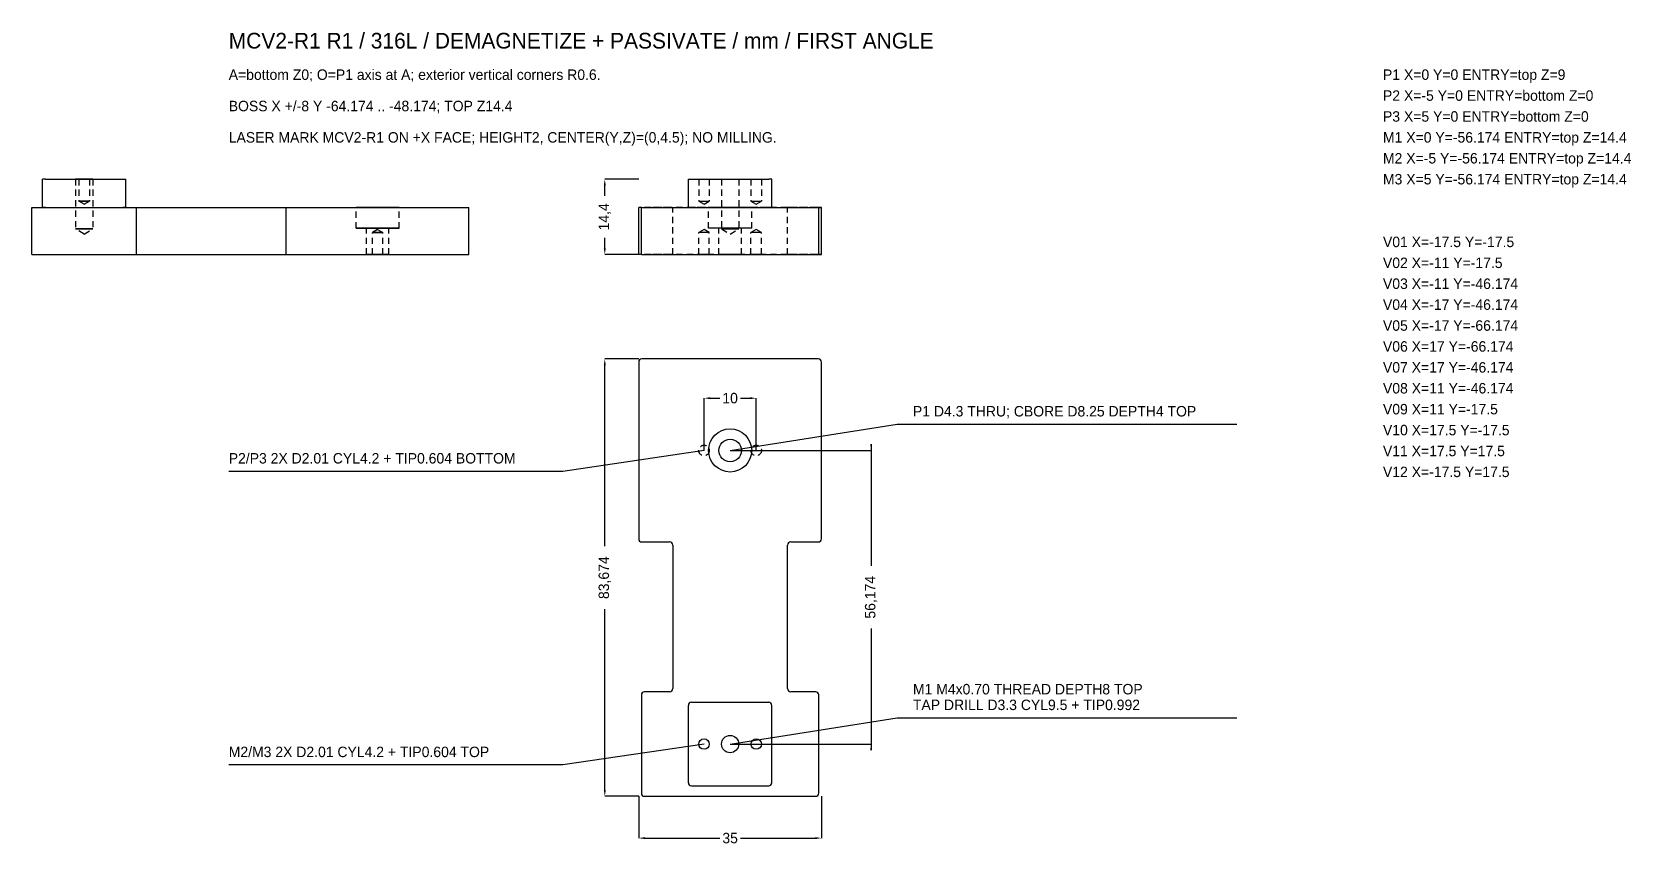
# Model space of a CAD drawing. Header units: millimetres. Extents: x -134 to 172, y -75 to 80.
import ezdxf

# ---------------------------------------------------------------- set-up
doc = ezdxf.new("R2010")
doc.units = ezdxf.units.MM
doc.linetypes.add('HIDE', pattern=[2, 1.2, -0.8])
for name, color, linetype in [('DIM', 3, 'CONTINUOUS'), ('HIDDEN', 8, 'HIDE'), ('LEADERS', 4, 'CONTINUOUS'), ('NOTES', 7, 'CONTINUOUS'), ('VISIBLE', 7, 'CONTINUOUS')]:
    doc.layers.add(name, color=color, linetype=linetype)
doc.dimstyles.get("Standard").update_dxf_attribs({"dimtxt": 2.5, "dimasz": 2.5, "dimexe": 1.25, "dimexo": 0.625, "dimtad": 1, "dimcen": 2.5, "dimazin": 3, "dimtfac": 1, "dimtmove": 0, "dimatfit": 3})

# ---------------------------------------------------------------- blocks, each defined once
blk = doc.blocks.new('_CLOSEDFILLED')
at = {"color": 0, "linetype": 'BYBLOCK'}
blk.add_solid([(-1, 0.16), (0, 0), (-1, -0.16)], dxfattribs=at)
blk = doc.blocks.new('*D1')
for p, q in [((-17.5, -66.17), (-17.5, -74.17)), ((17.5, -66.17), (17.5, -74.17)), ((-16.3, -74.17), (-2, -74.17)), ((2, -74.17), (16.3, -74.17))]:
    blk.add_line(p, q)
at = {"layer": 'Defpoints'}
for p in [(-17.5, -66.17), (17.5, -66.17), (-17.5, -74.17)]:
    blk.add_point(p, dxfattribs=at)
at = {"layer": 'DIM', "xscale": 1.2, "yscale": 1.2, "rotation": 180}
blk.add_blockref('_CLOSEDFILLED', (-17.5, -74.17), dxfattribs=at)
at = {"layer": 'DIM', "xscale": 1.2, "yscale": 1.2}
blk.add_blockref('_CLOSEDFILLED', (17.5, -74.17), dxfattribs=at)
at = {"layer": 'DIM', "insert": (0, -74.17), "char_height": 2, "attachment_point": 5}
blk.add_mtext('35', dxfattribs=at)
blk = doc.blocks.new('*D2')
for p, q in [((-17.5, 17.5), (-24, 17.5)), ((-24, -18.34), (-24, 16.3)), ((-24, -64.97), (-24, -30.34)), ((-17.5, -66.17), (-24, -66.17))]:
    blk.add_line(p, q)
at = {"layer": 'Defpoints'}
for p in [(-17.5, 17.5), (-24, -66.17), (-17.5, -66.17)]:
    blk.add_point(p, dxfattribs=at)
at = {"layer": 'DIM', "xscale": 1.2, "yscale": 1.2}
for p, rotation in [((-24, 17.5), 90), ((-24, -66.17), 270)]:
    blk.add_blockref('_CLOSEDFILLED', p, dxfattribs=dict(at, rotation=rotation))
at = {"layer": 'DIM', "insert": (-24, -24.34), "char_height": 2, "attachment_point": 5, "rotation": 90}
blk.add_mtext('83,674', dxfattribs=at)
blk = doc.blocks.new('*D3')
for p, q in [((-17.5, 51.9), (-24, 51.9)), ((-24, 48.7), (-24, 50.7)), ((-24, 38.7), (-24, 40.7)), ((-17.5, 37.5), (-24, 37.5))]:
    blk.add_line(p, q)
at = {"layer": 'Defpoints'}
for p in [(-17.5, 51.9), (-24, 37.5), (-17.5, 37.5)]:
    blk.add_point(p, dxfattribs=at)
at = {"layer": 'DIM', "xscale": 1.2, "yscale": 1.2}
for p, rotation in [((-24, 51.9), 90), ((-24, 37.5), 270)]:
    blk.add_blockref('_CLOSEDFILLED', p, dxfattribs=dict(at, rotation=rotation))
at = {"layer": 'DIM', "insert": (-24, 44.7), "char_height": 2, "attachment_point": 5, "rotation": 90}
blk.add_mtext('14,4', dxfattribs=at)
blk = doc.blocks.new('*D4')
for p, q in [((0, 0), (27, 0)), ((27, 1.2), (27, -22.09)), ((27, -34.09), (27, -57.37)), ((0, -56.17), (27, -56.17))]:
    blk.add_line(p, q)
at = {"layer": 'Defpoints'}
for p in [(0, 0), (27, 0), (0, -56.17)]:
    blk.add_point(p, dxfattribs=at)
at = {"layer": 'DIM', "xscale": 1.2, "yscale": 1.2}
for p, rotation in [((27, 0), 270), ((27, -56.17), 90)]:
    blk.add_blockref('_CLOSEDFILLED', p, dxfattribs=dict(at, rotation=rotation))
at = {"layer": 'DIM', "insert": (27, -28.09), "char_height": 2, "attachment_point": 5, "rotation": 90}
blk.add_mtext('56,174', dxfattribs=at)
blk = doc.blocks.new('*D5')
for p, q in [((-5, 0), (-5, 10)), ((-3.8, 10), (-2, 10)), ((2, 10), (3.8, 10)), ((5, 0), (5, 10))]:
    blk.add_line(p, q)
at = {"layer": 'Defpoints'}
for p in [(-5, 10), (-5, 0), (5, 0)]:
    blk.add_point(p, dxfattribs=at)
at = {"layer": 'DIM', "xscale": 1.2, "yscale": 1.2, "rotation": 180}
blk.add_blockref('_CLOSEDFILLED', (-5, 10), dxfattribs=at)
at = {"layer": 'DIM', "xscale": 1.2, "yscale": 1.2}
blk.add_blockref('_CLOSEDFILLED', (5, 10), dxfattribs=at)
at = {"layer": 'DIM', "insert": (0, 10), "char_height": 2, "attachment_point": 5}
blk.add_mtext('10', dxfattribs=at)

msp = doc.modelspace()

# ---------------------------------------------------------------- linework, layer by layer
at = {"layer": 'HIDDEN'}
for p, q in [((-125.3238, 51.9), (-125.3238, 42.4)), ((-124.6788, 51.9), (-124.6788, 47.7)), ((-122.6688, 51.9), (-122.6688, 47.7)), ((-122.0238, 51.9), (-122.0238, 42.4)), ((-6.005, 51.9), (-6.005, 47.7)), ((-3.995, 51.9), (-3.995, 47.7)), ((-1.65, 51.9), (-1.65, 42.4)), ((1.65, 51.9), (1.65, 42.4)), ((3.995, 51.9), (3.995, 47.7)), ((6.005, 51.9), (6.005, 47.7)), ((-131.0738, 46.5), (-116.2738, 46.5)), ((-123.6738, 47.096), (-124.6788, 47.7)), ((-123.6738, 47.096), (-122.6688, 47.7)), ((-71.625, 42.5), (-71.625, 46.5)), ((-63.375, 42.5), (-63.375, 46.5)), ((-16.9, 46.5), (-11.6, 46.5)), ((16.9, 46.5), (-16.9, 46.5)), ((-11.6, 46.5), (-16.4, 46.5)), ((-11, 37.5), (-11, 46.5)), ((7.4, 46.5), (-7.4, 46.5)), ((-6.005, 47.7), (-5, 47.096)), ((-5, 47.096), (-3.995, 47.7)), ((-4.125, 42.5), (-4.125, 46.5)), ((3.995, 47.7), (5, 47.096)), ((4.125, 42.5), (4.125, 46.5)), ((5, 47.096), (6.005, 47.7)), ((11, 37.5), (11, 46.5)), ((16.4, 46.5), (11.6, 46.5)), ((11.6, 46.5), (16.9, 46.5)), ((-123.6738, 41.408), (-125.3238, 42.4)), ((-123.6738, 41.408), (-122.0238, 42.4)), ((-69.65, 37.5), (-69.65, 42.5)), ((-67.5, 42.304), (-68.505, 41.7)), ((-68.505, 37.5), (-68.505, 41.7)), ((-67.5, 42.304), (-66.495, 41.7)), ((-66.495, 37.5), (-66.495, 41.7)), ((-65.35, 37.5), (-65.35, 42.5)), ((-5, 42.304), (-6.005, 41.7)), ((-6.005, 37.5), (-6.005, 41.7)), ((-3.995, 41.7), (-5, 42.304)), ((-3.995, 37.5), (-3.995, 41.7)), ((-2.15, 37.5), (-2.15, 42.5)), ((-1.65, 42.4), (0, 41.408)), ((0, 41.408), (1.65, 42.4)), ((2.15, 37.5), (2.15, 42.5)), ((5, 42.304), (3.995, 41.7)), ((3.995, 37.5), (3.995, 41.7)), ((6.005, 41.7), (5, 42.304)), ((6.005, 37.5), (6.005, 41.7)), ((-16.9, 37.5), (-11.6, 37.5)), ((16.9, 37.5), (-16.9, 37.5)), ((-11.6, 37.5), (-16.4, 37.5)), ((16.4, 37.5), (11.6, 37.5)), ((11.6, 37.5), (16.9, 37.5))]:
    msp.add_line(p, q, dxfattribs=at)
for points in [[(-122.0238, 51.9), (-122.0651, 51.9), (-122.1872, 51.9), (-122.3837, 51.9), (-122.645, 51.9), (-122.9579, 51.9), (-123.3066, 51.9), (-123.6738, 51.9), (-124.0409, 51.9), (-124.3897, 51.9), (-124.7025, 51.9), (-124.9638, 51.9), (-125.1604, 51.9), (-125.2824, 51.9), (-125.3238, 51.9)], [(-125.3238, 51.9), (-125.3134, 51.9), (-125.2824, 51.9), (-125.2312, 51.9), (-125.1604, 51.9), (-125.0709, 51.9), (-124.9638, 51.9), (-124.8405, 51.9), (-124.7025, 51.9), (-124.5516, 51.9), (-124.3897, 51.9), (-124.2187, 51.9), (-124.0409, 51.9), (-123.8585, 51.9), (-123.6738, 51.9)], [(-122.6688, 51.9), (-122.694, 51.9), (-122.7683, 51.9), (-122.888, 51.9), (-123.0472, 51.9), (-123.2377, 51.9), (-123.4501, 51.9), (-123.6738, 51.9), (-123.8974, 51.9), (-124.1098, 51.9), (-124.3004, 51.9), (-124.4595, 51.9), (-124.5792, 51.9), (-124.6536, 51.9), (-124.6788, 51.9)], [(-124.6788, 51.9), (-124.6724, 51.9), (-124.6536, 51.9), (-124.6224, 51.9), (-124.5792, 51.9), (-124.5247, 51.9), (-124.4595, 51.9), (-124.3844, 51.9), (-124.3004, 51.9), (-124.2085, 51.9), (-124.1098, 51.9), (-124.0057, 51.9), (-123.8974, 51.9), (-123.7863, 51.9), (-123.6738, 51.9)], [(-123.6738, 51.9), (-123.5612, 51.9), (-123.4501, 51.9), (-123.3418, 51.9), (-123.2377, 51.9), (-123.1391, 51.9), (-123.0472, 51.9), (-122.9631, 51.9), (-122.888, 51.9), (-122.8228, 51.9), (-122.7683, 51.9), (-122.7252, 51.9), (-122.694, 51.9), (-122.6751, 51.9), (-122.6688, 51.9)], [(-123.6738, 51.9), (-123.489, 51.9), (-123.3066, 51.9), (-123.1288, 51.9), (-122.9579, 51.9), (-122.7959, 51.9), (-122.645, 51.9), (-122.507, 51.9), (-122.3837, 51.9), (-122.2767, 51.9), (-122.1872, 51.9), (-122.1164, 51.9), (-122.0651, 51.9), (-122.0341, 51.9), (-122.0238, 51.9)], [(-6.005, 51.9), (-5.9798, 51.9), (-5.9055, 51.9), (-5.7857, 51.9), (-5.6266, 51.9), (-5.4361, 51.9), (-5.2236, 51.9), (-5, 51.9), (-4.7764, 51.9), (-4.5639, 51.9), (-4.3734, 51.9), (-4.2143, 51.9), (-4.0945, 51.9), (-4.0202, 51.9), (-3.995, 51.9)], [(-1.65, 51.9), (-1.6086, 51.9), (-1.4866, 51.9), (-1.29, 51.9), (-1.0288, 51.9), (-0.7159, 51.9), (-0.3672, 51.9), (0, 51.9), (0.3672, 51.9), (0.7159, 51.9), (1.0288, 51.9), (1.29, 51.9), (1.4866, 51.9), (1.6086, 51.9), (1.65, 51.9)], [(3.995, 51.9), (4.0202, 51.9), (4.0945, 51.9), (4.2143, 51.9), (4.3734, 51.9), (4.5639, 51.9), (4.7764, 51.9), (5, 51.9), (5.2236, 51.9), (5.4361, 51.9), (5.6266, 51.9), (5.7857, 51.9), (5.9055, 51.9), (5.9798, 51.9), (6.005, 51.9)], [(-131.0738, 46.5), (-131.1409, 46.5), (-131.2073, 46.5), (-131.2719, 46.5), (-131.3341, 46.5), (-131.393, 46.5), (-131.4479, 46.5), (-131.498, 46.5), (-131.5429, 46.5), (-131.5818, 46.5), (-131.6143, 46.5), (-131.6401, 46.5), (-131.6587, 46.5), (-131.67, 46.5), (-131.6738, 46.5)], [(-122.6688, 47.7), (-122.694, 47.7), (-122.7683, 47.7), (-122.888, 47.7), (-123.0472, 47.7), (-123.2377, 47.7), (-123.4501, 47.7), (-123.6738, 47.7), (-123.8974, 47.7), (-124.1098, 47.7), (-124.3004, 47.7), (-124.4595, 47.7), (-124.5792, 47.7), (-124.6536, 47.7), (-124.6788, 47.7)], [(-124.6788, 47.7), (-124.6724, 47.7), (-124.6536, 47.7), (-124.6224, 47.7), (-124.5792, 47.7), (-124.5247, 47.7), (-124.4595, 47.7), (-124.3844, 47.7), (-124.3004, 47.7), (-124.2085, 47.7), (-124.1098, 47.7), (-124.0057, 47.7), (-123.8974, 47.7), (-123.7863, 47.7), (-123.6738, 47.7)], [(-123.6738, 47.7), (-123.5612, 47.7), (-123.4501, 47.7), (-123.3418, 47.7), (-123.2377, 47.7), (-123.1391, 47.7), (-123.0472, 47.7), (-122.9631, 47.7), (-122.888, 47.7), (-122.8228, 47.7), (-122.7683, 47.7), (-122.7252, 47.7), (-122.694, 47.7), (-122.6751, 47.7), (-122.6688, 47.7)], [(-115.6738, 46.5), (-115.6775, 46.5), (-115.6888, 46.5), (-115.7074, 46.5), (-115.7332, 46.5), (-115.7657, 46.5), (-115.8047, 46.5), (-115.8495, 46.5), (-115.8997, 46.5), (-115.9545, 46.5), (-116.0134, 46.5), (-116.0756, 46.5), (-116.1402, 46.5), (-116.2066, 46.5), (-116.2738, 46.5)], [(-63.375, 46.5), (-63.4784, 46.5), (-63.7835, 46.5), (-64.2749, 46.5), (-64.9281, 46.5), (-65.7102, 46.5), (-66.5821, 46.5), (-67.5, 46.5), (-68.4179, 46.5), (-69.2898, 46.5), (-70.0719, 46.5), (-70.7251, 46.5), (-71.2165, 46.5), (-71.5216, 46.5), (-71.625, 46.5)], [(-71.625, 46.5), (-71.5991, 46.5), (-71.5216, 46.5), (-71.3935, 46.5), (-71.2165, 46.5), (-70.9927, 46.5), (-70.7251, 46.5), (-70.4168, 46.5), (-70.0719, 46.5), (-69.6946, 46.5), (-69.2898, 46.5), (-68.8624, 46.5), (-68.4179, 46.5), (-67.9619, 46.5), (-67.5, 46.5)], [(-67.5, 46.5), (-67.0381, 46.5), (-66.5821, 46.5), (-66.1376, 46.5), (-65.7102, 46.5), (-65.3054, 46.5), (-64.9281, 46.5), (-64.5832, 46.5), (-64.2749, 46.5), (-64.0073, 46.5), (-63.7835, 46.5), (-63.6065, 46.5), (-63.4784, 46.5), (-63.4009, 46.5), (-63.375, 46.5)], [(-16.9, 46.5), (-16.9672, 46.5), (-17.0335, 46.5), (-17.0982, 46.5), (-17.1603, 46.5), (-17.2192, 46.5), (-17.2741, 46.5), (-17.3243, 46.5), (-17.3691, 46.5), (-17.408, 46.5), (-17.4406, 46.5), (-17.4663, 46.5), (-17.485, 46.5), (-17.4962, 46.5), (-17.5, 46.5)], [(-16.9, 46.5), (-16.9072, 46.5), (-16.9144, 46.5), (-16.9215, 46.5), (-16.9287, 46.5), (-16.9359, 46.5), (-16.943, 46.5), (-16.9502, 46.5), (-16.9573, 46.5), (-16.9645, 46.5), (-16.9716, 46.5), (-16.9787, 46.5), (-16.9858, 46.5), (-16.9929, 46.5), (-17, 46.5)], [(-11.6, 46.5), (-11.5328, 46.5), (-11.4665, 46.5), (-11.4018, 46.5), (-11.3397, 46.5), (-11.2808, 46.5), (-11.2259, 46.5), (-11.1757, 46.5), (-11.1309, 46.5), (-11.092, 46.5), (-11.0594, 46.5), (-11.0337, 46.5), (-11.015, 46.5), (-11.0038, 46.5), (-11, 46.5)], [(-8, 46.5), (-7.9962, 46.5), (-7.985, 46.5), (-7.9663, 46.5), (-7.9406, 46.5), (-7.908, 46.5), (-7.8691, 46.5), (-7.8243, 46.5), (-7.7741, 46.5), (-7.7192, 46.5), (-7.6603, 46.5), (-7.5982, 46.5), (-7.5335, 46.5), (-7.4672, 46.5), (-7.4, 46.5)], [(-6.005, 47.7), (-5.9798, 47.7), (-5.9055, 47.7), (-5.7857, 47.7), (-5.6266, 47.7), (-5.4361, 47.7), (-5.2236, 47.7), (-5, 47.7), (-4.7764, 47.7), (-4.5639, 47.7), (-4.3734, 47.7), (-4.2143, 47.7), (-4.0945, 47.7), (-4.0202, 47.7), (-3.995, 47.7)], [(4.125, 46.5), (4.0216, 46.5), (3.7165, 46.5), (3.2251, 46.5), (2.5719, 46.5), (1.7898, 46.5), (0.9179, 46.5), (0, 46.5), (-0.9179, 46.5), (-1.7898, 46.5), (-2.5719, 46.5), (-3.2251, 46.5), (-3.7165, 46.5), (-4.0216, 46.5), (-4.125, 46.5)], [(3.995, 47.7), (4.0202, 47.7), (4.0945, 47.7), (4.2143, 47.7), (4.3734, 47.7), (4.5639, 47.7), (4.7764, 47.7), (5, 47.7), (5.2236, 47.7), (5.4361, 47.7), (5.6266, 47.7), (5.7857, 47.7), (5.9055, 47.7), (5.9798, 47.7), (6.005, 47.7)], [(8, 46.5), (7.9962, 46.5), (7.985, 46.5), (7.9663, 46.5), (7.9406, 46.5), (7.908, 46.5), (7.8691, 46.5), (7.8243, 46.5), (7.7741, 46.5), (7.7192, 46.5), (7.6603, 46.5), (7.5982, 46.5), (7.5335, 46.5), (7.4672, 46.5), (7.4, 46.5)], [(11.6, 46.5), (11.5328, 46.5), (11.4665, 46.5), (11.4018, 46.5), (11.3397, 46.5), (11.2808, 46.5), (11.2259, 46.5), (11.1757, 46.5), (11.1309, 46.5), (11.092, 46.5), (11.0594, 46.5), (11.0337, 46.5), (11.015, 46.5), (11.0038, 46.5), (11, 46.5)], [(16.9, 46.5), (16.9072, 46.5), (16.9144, 46.5), (16.9215, 46.5), (16.9287, 46.5), (16.9359, 46.5), (16.943, 46.5), (16.9502, 46.5), (16.9573, 46.5), (16.9645, 46.5), (16.9716, 46.5), (16.9787, 46.5), (16.9858, 46.5), (16.9929, 46.5), (17, 46.5)], [(17.5, 46.5), (17.4962, 46.5), (17.485, 46.5), (17.4663, 46.5), (17.4406, 46.5), (17.408, 46.5), (17.3691, 46.5), (17.3243, 46.5), (17.2741, 46.5), (17.2192, 46.5), (17.1603, 46.5), (17.0982, 46.5), (17.0335, 46.5), (16.9672, 46.5), (16.9, 46.5)], [(-122.0238, 42.4), (-122.0651, 42.4), (-122.1872, 42.4), (-122.3837, 42.4), (-122.645, 42.4), (-122.9579, 42.4), (-123.3066, 42.4), (-123.6738, 42.4), (-124.0409, 42.4), (-124.3897, 42.4), (-124.7025, 42.4), (-124.9638, 42.4), (-125.1604, 42.4), (-125.2824, 42.4), (-125.3238, 42.4)], [(-125.3238, 42.4), (-125.3134, 42.4), (-125.2824, 42.4), (-125.2312, 42.4), (-125.1604, 42.4), (-125.0709, 42.4), (-124.9638, 42.4), (-124.8405, 42.4), (-124.7025, 42.4), (-124.5516, 42.4), (-124.3897, 42.4), (-124.2187, 42.4), (-124.0409, 42.4), (-123.8585, 42.4), (-123.6738, 42.4)], [(-123.6738, 42.4), (-123.489, 42.4), (-123.3066, 42.4), (-123.1288, 42.4), (-122.9579, 42.4), (-122.7959, 42.4), (-122.645, 42.4), (-122.507, 42.4), (-122.3837, 42.4), (-122.2767, 42.4), (-122.1872, 42.4), (-122.1164, 42.4), (-122.0651, 42.4), (-122.0341, 42.4), (-122.0238, 42.4)], [(-63.375, 42.5), (-63.4784, 42.5), (-63.7835, 42.5), (-64.2749, 42.5), (-64.9281, 42.5), (-65.7102, 42.5), (-66.5821, 42.5), (-67.5, 42.5), (-68.4179, 42.5), (-69.2898, 42.5), (-70.0719, 42.5), (-70.7251, 42.5), (-71.2165, 42.5), (-71.5216, 42.5), (-71.625, 42.5)], [(-71.625, 42.5), (-71.5991, 42.5), (-71.5216, 42.5), (-71.3935, 42.5), (-71.2165, 42.5), (-70.9927, 42.5), (-70.7251, 42.5), (-70.4168, 42.5), (-70.0719, 42.5), (-69.6946, 42.5), (-69.2898, 42.5), (-68.8624, 42.5), (-68.4179, 42.5), (-67.9619, 42.5), (-67.5, 42.5)], [(-65.35, 42.5), (-65.4039, 42.5), (-65.5629, 42.5), (-65.8191, 42.5), (-66.1595, 42.5), (-66.5671, 42.5), (-67.0216, 42.5), (-67.5, 42.5), (-67.9784, 42.5), (-68.4329, 42.5), (-68.8405, 42.5), (-69.1809, 42.5), (-69.4371, 42.5), (-69.5961, 42.5), (-69.65, 42.5)], [(-69.65, 42.5), (-69.6365, 42.5), (-69.5961, 42.5), (-69.5293, 42.5), (-69.4371, 42.5), (-69.3205, 42.5), (-69.1809, 42.5), (-69.0203, 42.5), (-68.8405, 42.5), (-68.6439, 42.5), (-68.4329, 42.5), (-68.2101, 42.5), (-67.9784, 42.5), (-67.7407, 42.5), (-67.5, 42.5)], [(-66.495, 41.7), (-66.5202, 41.7), (-66.5945, 41.7), (-66.7143, 41.7), (-66.8734, 41.7), (-67.0639, 41.7), (-67.2764, 41.7), (-67.5, 41.7), (-67.7236, 41.7), (-67.9361, 41.7), (-68.1266, 41.7), (-68.2857, 41.7), (-68.4055, 41.7), (-68.4798, 41.7), (-68.505, 41.7)], [(-68.505, 41.7), (-68.4987, 41.7), (-68.4798, 41.7), (-68.4486, 41.7), (-68.4055, 41.7), (-68.351, 41.7), (-68.2857, 41.7), (-68.2106, 41.7), (-68.1266, 41.7), (-68.0347, 41.7), (-67.9361, 41.7), (-67.8319, 41.7), (-67.7236, 41.7), (-67.6125, 41.7), (-67.5, 41.7)], [(-67.5, 42.5), (-67.2593, 42.5), (-67.0216, 42.5), (-66.7899, 42.5), (-66.5671, 42.5), (-66.3561, 42.5), (-66.1595, 42.5), (-65.9797, 42.5), (-65.8191, 42.5), (-65.6795, 42.5), (-65.5629, 42.5), (-65.4707, 42.5), (-65.4039, 42.5), (-65.3635, 42.5), (-65.35, 42.5)], [(-67.5, 42.5), (-67.0381, 42.5), (-66.5821, 42.5), (-66.1376, 42.5), (-65.7102, 42.5), (-65.3054, 42.5), (-64.9281, 42.5), (-64.5832, 42.5), (-64.2749, 42.5), (-64.0073, 42.5), (-63.7835, 42.5), (-63.6065, 42.5), (-63.4784, 42.5), (-63.4009, 42.5), (-63.375, 42.5)], [(-67.5, 41.7), (-67.3875, 41.7), (-67.2764, 41.7), (-67.1681, 41.7), (-67.0639, 41.7), (-66.9653, 41.7), (-66.8734, 41.7), (-66.7894, 41.7), (-66.7143, 41.7), (-66.649, 41.7), (-66.5945, 41.7), (-66.5514, 41.7), (-66.5202, 41.7), (-66.5013, 41.7), (-66.495, 41.7)], [(-3.995, 41.7), (-4.0202, 41.7), (-4.0945, 41.7), (-4.2143, 41.7), (-4.3734, 41.7), (-4.5639, 41.7), (-4.7764, 41.7), (-5, 41.7), (-5.2236, 41.7), (-5.4361, 41.7), (-5.6266, 41.7), (-5.7857, 41.7), (-5.9055, 41.7), (-5.9798, 41.7), (-6.005, 41.7)], [(4.125, 42.5), (4.0216, 42.5), (3.7165, 42.5), (3.2251, 42.5), (2.5719, 42.5), (1.7898, 42.5), (0.9179, 42.5), (0, 42.5), (-0.9179, 42.5), (-1.7898, 42.5), (-2.5719, 42.5), (-3.2251, 42.5), (-3.7165, 42.5), (-4.0216, 42.5), (-4.125, 42.5)], [(2.15, 42.5), (2.0961, 42.5), (1.9371, 42.5), (1.6809, 42.5), (1.3405, 42.5), (0.9329, 42.5), (0.4784, 42.5), (0, 42.5), (-0.4784, 42.5), (-0.9329, 42.5), (-1.3405, 42.5), (-1.6809, 42.5), (-1.9371, 42.5), (-2.0961, 42.5), (-2.15, 42.5)], [(-1.65, 42.4), (-1.6086, 42.4), (-1.4866, 42.4), (-1.29, 42.4), (-1.0288, 42.4), (-0.7159, 42.4), (-0.3672, 42.4), (0, 42.4), (0.3672, 42.4), (0.7159, 42.4), (1.0288, 42.4), (1.29, 42.4), (1.4866, 42.4), (1.6086, 42.4), (1.65, 42.4)], [(6.005, 41.7), (5.9798, 41.7), (5.9055, 41.7), (5.7857, 41.7), (5.6266, 41.7), (5.4361, 41.7), (5.2236, 41.7), (5, 41.7), (4.7764, 41.7), (4.5639, 41.7), (4.3734, 41.7), (4.2143, 41.7), (4.0945, 41.7), (4.0202, 41.7), (3.995, 41.7)], [(-65.35, 37.5), (-65.4039, 37.5), (-65.5629, 37.5), (-65.8191, 37.5), (-66.1595, 37.5), (-66.5671, 37.5), (-67.0216, 37.5), (-67.5, 37.5), (-67.9784, 37.5), (-68.4329, 37.5), (-68.8405, 37.5), (-69.1809, 37.5), (-69.4371, 37.5), (-69.5961, 37.5), (-69.65, 37.5)], [(-69.65, 37.5), (-69.6365, 37.5), (-69.5961, 37.5), (-69.5293, 37.5), (-69.4371, 37.5), (-69.3205, 37.5), (-69.1809, 37.5), (-69.0203, 37.5), (-68.8405, 37.5), (-68.6439, 37.5), (-68.4329, 37.5), (-68.2101, 37.5), (-67.9784, 37.5), (-67.7407, 37.5), (-67.5, 37.5)], [(-66.495, 37.5), (-66.5202, 37.5), (-66.5945, 37.5), (-66.7143, 37.5), (-66.8734, 37.5), (-67.0639, 37.5), (-67.2764, 37.5), (-67.5, 37.5), (-67.7236, 37.5), (-67.9361, 37.5), (-68.1266, 37.5), (-68.2857, 37.5), (-68.4055, 37.5), (-68.4798, 37.5), (-68.505, 37.5)], [(-68.505, 37.5), (-68.4987, 37.5), (-68.4798, 37.5), (-68.4486, 37.5), (-68.4055, 37.5), (-68.351, 37.5), (-68.2857, 37.5), (-68.2106, 37.5), (-68.1266, 37.5), (-68.0347, 37.5), (-67.9361, 37.5), (-67.8319, 37.5), (-67.7236, 37.5), (-67.6125, 37.5), (-67.5, 37.5)], [(-67.5, 37.5), (-67.3875, 37.5), (-67.2764, 37.5), (-67.1681, 37.5), (-67.0639, 37.5), (-66.9653, 37.5), (-66.8734, 37.5), (-66.7894, 37.5), (-66.7143, 37.5), (-66.649, 37.5), (-66.5945, 37.5), (-66.5514, 37.5), (-66.5202, 37.5), (-66.5013, 37.5), (-66.495, 37.5)], [(-67.5, 37.5), (-67.2593, 37.5), (-67.0216, 37.5), (-66.7899, 37.5), (-66.5671, 37.5), (-66.3561, 37.5), (-66.1595, 37.5), (-65.9797, 37.5), (-65.8191, 37.5), (-65.6795, 37.5), (-65.5629, 37.5), (-65.4707, 37.5), (-65.4039, 37.5), (-65.3635, 37.5), (-65.35, 37.5)], [(-16.9, 37.5), (-16.9672, 37.5), (-17.0335, 37.5), (-17.0982, 37.5), (-17.1603, 37.5), (-17.2192, 37.5), (-17.2741, 37.5), (-17.3243, 37.5), (-17.3691, 37.5), (-17.408, 37.5), (-17.4406, 37.5), (-17.4663, 37.5), (-17.485, 37.5), (-17.4962, 37.5), (-17.5, 37.5)], [(-16.9, 37.5), (-16.9072, 37.5), (-16.9144, 37.5), (-16.9215, 37.5), (-16.9287, 37.5), (-16.9359, 37.5), (-16.943, 37.5), (-16.9502, 37.5), (-16.9573, 37.5), (-16.9645, 37.5), (-16.9716, 37.5), (-16.9787, 37.5), (-16.9858, 37.5), (-16.9929, 37.5), (-17, 37.5)], [(-11.6, 37.5), (-11.5328, 37.5), (-11.4665, 37.5), (-11.4018, 37.5), (-11.3397, 37.5), (-11.2808, 37.5), (-11.2259, 37.5), (-11.1757, 37.5), (-11.1309, 37.5), (-11.092, 37.5), (-11.0594, 37.5), (-11.0337, 37.5), (-11.015, 37.5), (-11.0038, 37.5), (-11, 37.5)], [(-3.995, 37.5), (-4.0202, 37.5), (-4.0945, 37.5), (-4.2143, 37.5), (-4.3734, 37.5), (-4.5639, 37.5), (-4.7764, 37.5), (-5, 37.5), (-5.2236, 37.5), (-5.4361, 37.5), (-5.6266, 37.5), (-5.7857, 37.5), (-5.9055, 37.5), (-5.9798, 37.5), (-6.005, 37.5)], [(2.15, 37.5), (2.0961, 37.5), (1.9371, 37.5), (1.6809, 37.5), (1.3405, 37.5), (0.9329, 37.5), (0.4784, 37.5), (0, 37.5), (-0.4784, 37.5), (-0.9329, 37.5), (-1.3405, 37.5), (-1.6809, 37.5), (-1.9371, 37.5), (-2.0961, 37.5), (-2.15, 37.5)], [(6.005, 37.5), (5.9798, 37.5), (5.9055, 37.5), (5.7857, 37.5), (5.6266, 37.5), (5.4361, 37.5), (5.2236, 37.5), (5, 37.5), (4.7764, 37.5), (4.5639, 37.5), (4.3734, 37.5), (4.2143, 37.5), (4.0945, 37.5), (4.0202, 37.5), (3.995, 37.5)], [(11.6, 37.5), (11.5328, 37.5), (11.4665, 37.5), (11.4018, 37.5), (11.3397, 37.5), (11.2808, 37.5), (11.2259, 37.5), (11.1757, 37.5), (11.1309, 37.5), (11.092, 37.5), (11.0594, 37.5), (11.0337, 37.5), (11.015, 37.5), (11.0038, 37.5), (11, 37.5)], [(16.9, 37.5), (16.9072, 37.5), (16.9144, 37.5), (16.9215, 37.5), (16.9287, 37.5), (16.9359, 37.5), (16.943, 37.5), (16.9502, 37.5), (16.9573, 37.5), (16.9645, 37.5), (16.9716, 37.5), (16.9787, 37.5), (16.9858, 37.5), (16.9929, 37.5), (17, 37.5)], [(17.5, 37.5), (17.4962, 37.5), (17.485, 37.5), (17.4663, 37.5), (17.4406, 37.5), (17.408, 37.5), (17.3691, 37.5), (17.3243, 37.5), (17.2741, 37.5), (17.2192, 37.5), (17.1603, 37.5), (17.0982, 37.5), (17.0335, 37.5), (16.9672, 37.5), (16.9, 37.5)]]:
    msp.add_lwpolyline(points, dxfattribs=at)
for centre in [(-5, 0), (5, 0)]:
    msp.add_circle(centre, 1.005, dxfattribs=at)
at = {"layer": 'LEADERS'}
for points in [[(0, 0), (32, 5), (97, 5)], [(-5, 0), (-32, -4), (-96, -4)], [(0, -56.1738), (32, -51.1738), (97, -51.1738)], [(-5, -56.1738), (-32, -60.1738), (-96, -60.1738)]]:
    msp.add_lwpolyline(points, dxfattribs=at)
at = {"layer": 'VISIBLE'}
for p, q in [((-131.6738, 46.5), (-131.6738, 51.9)), ((-131.0738, 51.9), (-116.2738, 51.9)), ((-115.6738, 46.5), (-115.6738, 51.9)), ((-8, 46.5), (-8, 51.9)), ((-7.4, 51.9), (7.4, 51.9)), ((8, 46.5), (8, 51.9)), ((-133.6738, 37.5), (-133.6738, 46.5)), ((-133.0738, 46.5), (-114.2738, 46.5)), ((-113.6738, 37.5), (-113.6738, 46.5)), ((-113.0738, 46.5), (-85.6, 46.5)), ((-85, 37.5), (-85, 46.5)), ((-84.4, 46.5), (-50.6, 46.5)), ((-50, 37.5), (-50, 46.5)), ((-17.5, 37.5), (-17.5, 46.5)), ((-17, 37.5), (-17, 46.5)), ((-16.4, 46.5), (16.4, 46.5)), ((17, 37.5), (17, 46.5)), ((17.5, 37.5), (17.5, 46.5)), ((-133.0738, 37.5), (-114.2738, 37.5)), ((-113.0738, 37.5), (-85.6, 37.5)), ((-84.4, 37.5), (-50.6, 37.5)), ((-16.4, 37.5), (16.4, 37.5)), ((-17.5, 16.9), (-17.5, -16.9)), ((16.9, 17.5), (-16.9, 17.5)), ((17.5, -16.9), (17.5, 16.9)), ((-16.9, -17.5), (-11.6, -17.5)), ((-11, -18.1), (-11, -45.5738)), ((11, -45.5738), (11, -18.1)), ((11.6, -17.5), (16.9, -17.5)), ((-17, -46.7738), (-17, -65.5738)), ((-11.6, -46.1738), (-16.4, -46.1738)), ((-8, -63.5738), (-8, -48.7738)), ((-7.4, -48.1738), (7.4, -48.1738)), ((8, -63.5738), (8, -48.7738)), ((16.4, -46.1738), (11.6, -46.1738)), ((17, -65.5738), (17, -46.7738)), ((-7.4, -64.1738), (7.4, -64.1738)), ((-16.4, -66.1738), (16.4, -66.1738))]:
    msp.add_line(p, q, dxfattribs=at)
for points in [[(-131.0738, 51.9), (-131.1409, 51.9), (-131.2073, 51.9), (-131.2719, 51.9), (-131.3341, 51.9), (-131.393, 51.9), (-131.4479, 51.9), (-131.498, 51.9), (-131.5429, 51.9), (-131.5818, 51.9), (-131.6143, 51.9), (-131.6401, 51.9), (-131.6587, 51.9), (-131.67, 51.9), (-131.6738, 51.9)], [(-116.2738, 51.9), (-116.2066, 51.9), (-116.1402, 51.9), (-116.0756, 51.9), (-116.0134, 51.9), (-115.9545, 51.9), (-115.8997, 51.9), (-115.8495, 51.9), (-115.8047, 51.9), (-115.7657, 51.9), (-115.7332, 51.9), (-115.7074, 51.9), (-115.6888, 51.9), (-115.6775, 51.9), (-115.6738, 51.9)], [(-8, 51.9), (-7.9962, 51.9), (-7.985, 51.9), (-7.9663, 51.9), (-7.9406, 51.9), (-7.908, 51.9), (-7.8691, 51.9), (-7.8243, 51.9), (-7.7741, 51.9), (-7.7192, 51.9), (-7.6603, 51.9), (-7.5982, 51.9), (-7.5335, 51.9), (-7.4672, 51.9), (-7.4, 51.9)], [(8, 51.9), (7.9962, 51.9), (7.985, 51.9), (7.9663, 51.9), (7.9406, 51.9), (7.908, 51.9), (7.8691, 51.9), (7.8243, 51.9), (7.7741, 51.9), (7.7192, 51.9), (7.6603, 51.9), (7.5982, 51.9), (7.5335, 51.9), (7.4672, 51.9), (7.4, 51.9)], [(-133.6738, 46.5), (-133.67, 46.5), (-133.6587, 46.5), (-133.6401, 46.5), (-133.6143, 46.5), (-133.5818, 46.5), (-133.5429, 46.5), (-133.498, 46.5), (-133.4479, 46.5), (-133.393, 46.5), (-133.3341, 46.5), (-133.2719, 46.5), (-133.2073, 46.5), (-133.1409, 46.5), (-133.0738, 46.5)], [(-114.2738, 46.5), (-114.2066, 46.5), (-114.1402, 46.5), (-114.0756, 46.5), (-114.0134, 46.5), (-113.9545, 46.5), (-113.8997, 46.5), (-113.8495, 46.5), (-113.8047, 46.5), (-113.7657, 46.5), (-113.7332, 46.5), (-113.7074, 46.5), (-113.6888, 46.5), (-113.6775, 46.5), (-113.6738, 46.5)], [(-113.6738, 46.5), (-113.67, 46.5), (-113.6587, 46.5), (-113.6401, 46.5), (-113.6143, 46.5), (-113.5818, 46.5), (-113.5429, 46.5), (-113.498, 46.5), (-113.4479, 46.5), (-113.393, 46.5), (-113.3341, 46.5), (-113.2719, 46.5), (-113.2073, 46.5), (-113.1409, 46.5), (-113.0738, 46.5)], [(-85.6, 46.5), (-85.5328, 46.5), (-85.4665, 46.5), (-85.4018, 46.5), (-85.3397, 46.5), (-85.2808, 46.5), (-85.2259, 46.5), (-85.1757, 46.5), (-85.1309, 46.5), (-85.092, 46.5), (-85.0594, 46.5), (-85.0337, 46.5), (-85.015, 46.5), (-85.0038, 46.5), (-85, 46.5)], [(-85, 46.5), (-84.9962, 46.5), (-84.985, 46.5), (-84.9663, 46.5), (-84.9406, 46.5), (-84.908, 46.5), (-84.8691, 46.5), (-84.8243, 46.5), (-84.7741, 46.5), (-84.7192, 46.5), (-84.6603, 46.5), (-84.5982, 46.5), (-84.5335, 46.5), (-84.4672, 46.5), (-84.4, 46.5)], [(-50.6, 46.5), (-50.5328, 46.5), (-50.4665, 46.5), (-50.4018, 46.5), (-50.3397, 46.5), (-50.2808, 46.5), (-50.2259, 46.5), (-50.1757, 46.5), (-50.1309, 46.5), (-50.092, 46.5), (-50.0594, 46.5), (-50.0337, 46.5), (-50.015, 46.5), (-50.0038, 46.5), (-50, 46.5)], [(-17, 46.5), (-17.0587, 46.5), (-17.1158, 46.5), (-17.1707, 46.5), (-17.223, 46.5), (-17.272, 46.5), (-17.3172, 46.5), (-17.3583, 46.5), (-17.3947, 46.5), (-17.4262, 46.5), (-17.4524, 46.5), (-17.4731, 46.5), (-17.488, 46.5), (-17.497, 46.5), (-17.5, 46.5)], [(-17, 46.5), (-16.9962, 46.5), (-16.985, 46.5), (-16.9663, 46.5), (-16.9406, 46.5), (-16.908, 46.5), (-16.8691, 46.5), (-16.8243, 46.5), (-16.7741, 46.5), (-16.7192, 46.5), (-16.6603, 46.5), (-16.5982, 46.5), (-16.5335, 46.5), (-16.4672, 46.5), (-16.4, 46.5)], [(16.4, 46.5), (16.4672, 46.5), (16.5335, 46.5), (16.5982, 46.5), (16.6603, 46.5), (16.7192, 46.5), (16.7741, 46.5), (16.8243, 46.5), (16.8691, 46.5), (16.908, 46.5), (16.9406, 46.5), (16.9663, 46.5), (16.985, 46.5), (16.9962, 46.5), (17, 46.5)], [(17, 46.5), (17.0587, 46.5), (17.1158, 46.5), (17.1707, 46.5), (17.223, 46.5), (17.272, 46.5), (17.3172, 46.5), (17.3583, 46.5), (17.3947, 46.5), (17.4262, 46.5), (17.4524, 46.5), (17.4731, 46.5), (17.488, 46.5), (17.497, 46.5), (17.5, 46.5)], [(-133.6738, 37.5), (-133.67, 37.5), (-133.6587, 37.5), (-133.6401, 37.5), (-133.6143, 37.5), (-133.5818, 37.5), (-133.5429, 37.5), (-133.498, 37.5), (-133.4479, 37.5), (-133.393, 37.5), (-133.3341, 37.5), (-133.2719, 37.5), (-133.2073, 37.5), (-133.1409, 37.5), (-133.0738, 37.5)], [(-114.2738, 37.5), (-114.2066, 37.5), (-114.1402, 37.5), (-114.0756, 37.5), (-114.0134, 37.5), (-113.9545, 37.5), (-113.8997, 37.5), (-113.8495, 37.5), (-113.8047, 37.5), (-113.7657, 37.5), (-113.7332, 37.5), (-113.7074, 37.5), (-113.6888, 37.5), (-113.6775, 37.5), (-113.6738, 37.5)], [(-113.6738, 37.5), (-113.67, 37.5), (-113.6587, 37.5), (-113.6401, 37.5), (-113.6143, 37.5), (-113.5818, 37.5), (-113.5429, 37.5), (-113.498, 37.5), (-113.4479, 37.5), (-113.393, 37.5), (-113.3341, 37.5), (-113.2719, 37.5), (-113.2073, 37.5), (-113.1409, 37.5), (-113.0738, 37.5)], [(-85.6, 37.5), (-85.5328, 37.5), (-85.4665, 37.5), (-85.4018, 37.5), (-85.3397, 37.5), (-85.2808, 37.5), (-85.2259, 37.5), (-85.1757, 37.5), (-85.1309, 37.5), (-85.092, 37.5), (-85.0594, 37.5), (-85.0337, 37.5), (-85.015, 37.5), (-85.0038, 37.5), (-85, 37.5)], [(-85, 37.5), (-84.9962, 37.5), (-84.985, 37.5), (-84.9663, 37.5), (-84.9406, 37.5), (-84.908, 37.5), (-84.8691, 37.5), (-84.8243, 37.5), (-84.7741, 37.5), (-84.7192, 37.5), (-84.6603, 37.5), (-84.5982, 37.5), (-84.5335, 37.5), (-84.4672, 37.5), (-84.4, 37.5)], [(-50.6, 37.5), (-50.5328, 37.5), (-50.4665, 37.5), (-50.4018, 37.5), (-50.3397, 37.5), (-50.2808, 37.5), (-50.2259, 37.5), (-50.1757, 37.5), (-50.1309, 37.5), (-50.092, 37.5), (-50.0594, 37.5), (-50.0337, 37.5), (-50.015, 37.5), (-50.0038, 37.5), (-50, 37.5)], [(-17, 37.5), (-17.0587, 37.5), (-17.1158, 37.5), (-17.1707, 37.5), (-17.223, 37.5), (-17.272, 37.5), (-17.3172, 37.5), (-17.3583, 37.5), (-17.3947, 37.5), (-17.4262, 37.5), (-17.4524, 37.5), (-17.4731, 37.5), (-17.488, 37.5), (-17.497, 37.5), (-17.5, 37.5)], [(-17, 37.5), (-16.9962, 37.5), (-16.985, 37.5), (-16.9663, 37.5), (-16.9406, 37.5), (-16.908, 37.5), (-16.8691, 37.5), (-16.8243, 37.5), (-16.7741, 37.5), (-16.7192, 37.5), (-16.6603, 37.5), (-16.5982, 37.5), (-16.5335, 37.5), (-16.4672, 37.5), (-16.4, 37.5)], [(16.4, 37.5), (16.4672, 37.5), (16.5335, 37.5), (16.5982, 37.5), (16.6603, 37.5), (16.7192, 37.5), (16.7741, 37.5), (16.8243, 37.5), (16.8691, 37.5), (16.908, 37.5), (16.9406, 37.5), (16.9663, 37.5), (16.985, 37.5), (16.9962, 37.5), (17, 37.5)], [(17, 37.5), (17.0587, 37.5), (17.1158, 37.5), (17.1707, 37.5), (17.223, 37.5), (17.272, 37.5), (17.3172, 37.5), (17.3583, 37.5), (17.3947, 37.5), (17.4262, 37.5), (17.4524, 37.5), (17.4731, 37.5), (17.488, 37.5), (17.497, 37.5), (17.5, 37.5)]]:
    msp.add_lwpolyline(points, dxfattribs=at)
for centre, radius in [((0, 0), 4.125), ((0, 0), 2.15), ((0, -56.1738), 1.65), ((-5, -56.1738), 1.005), ((5, -56.1738), 1.005)]:
    msp.add_circle(centre, radius, dxfattribs=at)
for centre, start, end in [((-16.9, 16.9), 90, 180), ((16.9, 16.9), 0, 90), ((-16.9, -16.9), 180, 270), ((-11.6, -18.1), 0, 90), ((11.6, -18.1), 90, 180), ((16.9, -16.9), 270, 0), ((-11.6, -45.5738), 270, 0), ((11.6, -45.5738), 180, 270), ((-16.4, -46.7738), 90, 180), ((-7.4, -48.7738), 90, 180), ((7.4, -48.7738), 0, 90), ((16.4, -46.7738), 0, 90), ((-7.4, -63.5738), 180, 270), ((7.4, -63.5738), 270, 0), ((-16.4, -65.5738), 180, 270), ((16.4, -65.5738), 270, 0)]:
    msp.add_arc(centre, 0.6, start, end, dxfattribs=at)

# ---------------------------------------------------------------- texts
at = {"layer": 'NOTES'}
for s, height, p in [('MCV2-R1 R1 / 316L / DEMAGNETIZE + PASSIVATE / mm / FIRST ANGLE', 3, (-96, 76.9)), ('A=bottom Z0; O=P1 axis at A; exterior vertical corners R0.6.', 2, (-96, 70.9)), ('P1 X=0 Y=0 ENTRY=top Z=9', 2, (125, 70.9)), ('P2 X=-5 Y=0 ENTRY=bottom Z=0', 2, (125, 66.9)), ('BOSS X +/-8 Y -64.174 .. -48.174; TOP Z14.4', 2, (-96, 64.9)), ('P3 X=5 Y=0 ENTRY=bottom Z=0', 2, (125, 62.9)), ('LASER MARK MCV2-R1 ON +X FACE; HEIGHT2, CENTER(Y,Z)=(0,4.5); NO MILLING.', 2, (-96, 58.9)), ('M1 X=0 Y=-56.174 ENTRY=top Z=14.4', 2, (125, 58.9)), ('M2 X=-5 Y=-56.174 ENTRY=top Z=14.4', 2, (125, 54.9)), ('M3 X=5 Y=-56.174 ENTRY=top Z=14.4', 2, (125, 50.9)), ('V01 X=-17.5 Y=-17.5', 2, (125, 38.9)), ('V02 X=-11 Y=-17.5', 2, (125, 34.9)), ('V03 X=-11 Y=-46.174', 2, (125, 30.9)), ('V04 X=-17 Y=-46.174', 2, (125, 26.9)), ('V05 X=-17 Y=-66.174', 2, (125, 22.9)), ('V06 X=17 Y=-66.174', 2, (125, 18.9)), ('V07 X=17 Y=-46.174', 2, (125, 14.9)), ('V08 X=11 Y=-46.174', 2, (125, 10.9)), ('P1 D4.3 THRU; CBORE D8.25 DEPTH4 TOP', 2, (35, 6.5)), ('V09 X=11 Y=-17.5', 2, (125, 6.9)), ('V10 X=17.5 Y=-17.5', 2, (125, 2.9)), ('V11 X=17.5 Y=17.5', 2, (125, -1.1)), ('P2/P3 2X D2.01 CYL4.2 + TIP0.604 BOTTOM', 2, (-96, -2.5)), ('V12 X=-17.5 Y=17.5', 2, (125, -5.1)), ('M1 M4x0.70 THREAD DEPTH8 TOP', 2, (35, -46.6738)), ('TAP DRILL D3.3 CYL9.5 + TIP0.992', 2, (35, -49.6738)), ('M2/M3 2X D2.01 CYL4.2 + TIP0.604 TOP', 2, (-96, -58.6738))]:
    msp.add_text(s, height=height, dxfattribs=at).set_placement(p)

# ---------------------------------------------------------------- dimensions: what is measured, and where the dimension line sits
at = {"layer": 'DIM'}
for base, p1, p2, picture, middle in [((-24, 37.5), (-17.5, 37.5), (-17.5, 51.9), '*D3', (-24, 44.7)), ((-24, -66.1738), (-17.5, -66.1738), (-17.5, 17.5), '*D2', (-24, -24.3369)), ((27, 0), (0, 0), (0, -56.1738), '*D4', (27, -28.0869))]:
    dim = msp.add_linear_dim(base=base, p1=p1, p2=p2, angle=90, dimstyle='Standard', override={"dimtxt": 2, "dimasz": 1.2, "dimdec": 3}, dxfattribs=at)
    dim.commit()
    dim.dimension.update_dxf_attribs({"geometry": picture, "text_midpoint": middle})
for base, p1, p2, picture, middle in [((-5, 10), (-5, 0), (5, 0), '*D5', (0, 10)), ((-17.5, -74.1738), (-17.5, -66.1738), (17.5, -66.1738), '*D1', (0, -74.1738))]:
    dim = msp.add_linear_dim(base=base, p1=p1, p2=p2, dimstyle='Standard', override={"dimtxt": 2, "dimasz": 1.2, "dimdec": 3}, dxfattribs=at)
    dim.commit()
    dim.dimension.update_dxf_attribs({"geometry": picture, "text_midpoint": middle})

doc.saveas('drawing.dxf')
